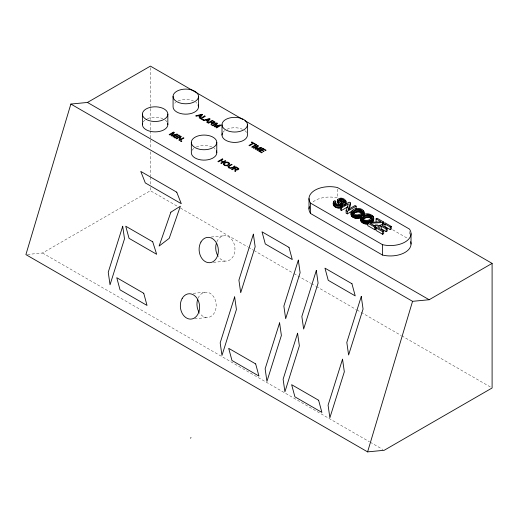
<?xml version="1.0" encoding="UTF-8"?>
<svg xmlns="http://www.w3.org/2000/svg" width="518" height="518" viewBox="0 0 518 518"><rect width="100%" height="100%" fill="white"/><g stroke="black" fill="none" stroke-linecap="round" stroke-linejoin="round"><path stroke-width="0.39" stroke-dasharray="2.59 1.94" d="M27.48 254.455L42.502 253.011L150.401 190.715L177.713 206.481M211.189 237.017L223.841 235.8M213.403 262.341L226.839 261.053M193.214 293.35L205.07 292.21M194.632 318.751L208.074 317.456M375.136 224.657L379.053 224.404M392.709 229.798L407.375 238.267M180.51 208.094L247.733 246.905M248.433 247.306L253.334 250.136M254.034 250.544L293.246 273.18M293.946 273.588L310.748 283.288M311.447 283.689L315.65 286.117M316.349 286.519L356.261 309.563M356.96 309.971L360.463 311.991M361.163 312.393L401.074 335.437M401.774 335.839L490.701 387.179M42.502 253.011L369.489 441.796M370.195 442.204L382.796 449.482M409.473 231.488L409.473 235.483M337.535 189.154L337.535 197.941A20.662 11.933 0 0 0 312.49 202.344M150.401 67.735L150.401 119.516M150.401 122.753L150.401 130.031M150.401 130.84L150.401 148.64M150.401 151.878L150.401 176.152M150.401 176.962L150.401 184.24M150.401 187.477L150.401 190.715M222.772 132.569A12.717 7.343 0 0 1 224.637 130.614M226.981 129.254A12.717 7.343 0 0 1 242.463 129.254M244.813 130.614A12.717 7.343 0 0 1 246.672 132.569M192.107 150.278A12.717 7.343 0 0 1 193.972 148.316M196.316 146.963A12.717 7.343 0 0 1 211.797 146.963M214.148 148.316A12.717 7.343 0 0 1 215.074 149.113M174.773 103.16A12.717 7.343 0 0 1 175.699 102.357M178.05 101.004A12.717 7.343 0 0 1 193.531 101.004M195.875 102.357A12.717 7.343 0 0 1 196.801 103.16M143.175 122.021A12.717 7.343 0 0 1 145.034 120.066M147.384 118.706A12.717 7.343 0 0 1 162.866 118.706M165.21 120.066A12.717 7.343 0 0 1 167.074 122.021M216.874 241.77A12.717 9.602 84.5 0 1 230.84 238.409A12.717 9.602 84.5 0 1 232.608 257.265A12.717 9.602 84.5 0 1 218.259 256.514M198.109 298.174A12.717 9.602 84.5 0 1 212.069 294.82A12.717 9.602 84.5 0 1 213.837 313.675A12.717 9.602 84.5 0 1 199.488 312.924"/><path stroke-width="0.78" d="M342.139 203.95L340.462 205.225L340.462 207.822C336.862 208.929 331.727 206.196 333.45 201.826L334.557 200.628L335.755 201.211L335.01 202.48C335.845 204.286 339.141 205.529 340.507 203.736L337.937 200.511L337.82 199.495C340.585 196.18 347.869 199.352 345.797 204.053L344.839 205.109L343.628 204.506L343.628 201.91C345.843 199.993 340.76 198.018 339.465 199.585L339.672 200.466L342.165 203.393L342.139 206.546L342.165 203.393M345.797 204.053L345.843 200.861M333.385 205.096L333.45 201.826M339.096 204.416L337.937 203.108L338.105 201.651M363.908 211.512L363.843 215.009C366.271 207.511 354.04 206.332 351.308 211.726C349.093 217.709 357.064 219.781 361.091 217.489M373.517 217.061L373.245 218.415L371.995 219.69L371.995 222.287C377.998 216.595 367.605 210.968 362.827 215.261C357.193 218.881 363.196 225.874 368.434 223.75M351.21 214.776L351.521 213.876M360.819 220.318L361.091 214.892L362.904 213.733L363.843 212.419M352.752 212.367C354.163 208.994 360.101 208.061 362.276 211.202L362.36 211.862C360.923 215.261 354.021 216.317 352.752 212.367L352.752 213.669M362.354 217.916C363.772 214.543 369.71 213.61 371.885 216.744L371.969 217.411C370.532 220.804 363.63 221.859 362.354 217.916L362.354 219.211M242.832 119.477L150.401 66.116L87.458 102.454L70.862 104.053L25.9 254.61L367.599 451.884L384.194 450.284L492.1 387.988L492.1 263.39L244.93 120.688M367.599 451.884L412.555 301.327L429.157 299.734L492.1 263.39M347.714 206.883L341.459 210.489L340.339 209.842L340.339 207.245L349.177 202.143L350.382 202.836L348.083 209.525L355.024 205.516L356.144 206.164L356.144 208.76M348.847 209.894L350.382 205.432L350.382 202.836M352.745 210.722L347.306 213.863L346.102 213.17L346.102 210.573L348.407 203.885L341.459 207.893L340.339 207.245M344.839 205.109L344.839 202.512L345.797 201.457M333.45 204.422L333.845 201.191M361.862 210.573L361.862 213.17C359.375 211.033 355.413 211.784 353.192 213.966L353.192 211.37M371.471 216.123L371.471 218.719C368.978 216.582 365.015 217.327 362.801 219.509L362.801 216.912M190.41 438.118L191.012 437.678M360.819 217.728C361.985 222.241 368.822 222.041 371.995 219.69M346.102 210.573L347.306 211.266L356.144 206.164M383.462 223.886L383.462 221.937L382.42 222.539L370.169 223.264L375.809 226.521L375.809 229.118L374.767 229.72L367.78 225.686L367.78 223.09L368.861 222.462L381.021 221.73L376.087 218.881L376.087 221.477M376.087 218.881L377.13 218.279L383.462 221.937M367.78 223.09L374.767 227.124L375.809 226.521M376.055 227.868L384.893 222.759L391.284 226.45L391.284 229.047L390.242 229.649L385.023 226.638L385.023 224.041L382.31 225.602L387.205 228.425L387.205 231.022L386.169 231.624L381.274 228.801L381.274 226.204L378.263 227.939L383.696 231.073L383.696 233.67L382.653 234.272L376.055 230.465L376.055 227.868L382.653 231.675L383.696 231.073M381.274 226.204L386.169 229.027L387.205 228.425M385.023 224.041L390.242 227.052L391.284 226.45M351.21 212.179C352.091 216.226 357.97 216.401 361.091 214.892M333.385 202.499C334.557 204.986 337.93 205.899 340.462 205.225M373.705 225.667L380.834 225.233M343.175 199.689L343.175 202.285L340.443 201.657L340.443 199.061M343.628 201.91L344.839 202.512M310.56 203.134L382.498 244.664A20.662 11.933 0 0 0 404.979 242.068A20.662 11.933 0 0 0 409.473 229.092L337.535 187.561A20.662 11.933 0 0 0 315.054 190.151A20.662 11.933 0 0 0 310.56 203.134L310.56 213.513L382.498 255.05A20.662 11.933 0 0 0 403.477 253.237A20.662 11.933 0 0 0 410.638 241.712M87.458 102.454L429.157 299.734M70.862 104.053L412.555 301.327M373.122 218.764L373.543 220.105M342.165 205.989L341.899 202.771M363.908 214.109L363.934 214.562M411.027 233.65L411.027 244.03M390.242 227.052L390.242 229.649M386.169 229.027L386.169 231.624M382.653 231.675L382.653 234.272M382.42 222.539L382.42 224.488M382.498 244.664L382.498 255.05M374.767 227.124L374.767 229.72M373.374 216.608L373.452 220.558M373.245 218.415L373.245 221.011M372.928 218.855L372.928 221.451M372.772 215.753L372.772 217.048M372.513 219.282L372.513 221.879M371.885 216.744L371.885 218.046M371.387 220.079L371.387 222.675M370.752 215.579L370.752 218.175M370.694 220.441L370.694 222.384M370.098 215.261L370.098 217.858M369.975 220.739L369.975 222.688M369.379 215.035L369.379 217.631M369.224 220.979L369.224 222.274M368.602 214.892L368.602 217.489M368.434 221.16L368.434 223.103M367.761 214.84L367.761 217.43M367.638 221.27L367.638 223.867M366.873 214.899L366.873 217.495M366.848 221.315L366.848 223.912M366.064 221.29L366.064 223.886M365.948 215.106L365.948 217.702M365.294 221.199L365.294 223.795M364.996 215.462L364.996 218.059M364.542 221.044L364.542 223.64M364.018 215.967L364.018 218.564M363.85 220.836L363.85 223.433M363.636 212.866L363.636 215.462M363.519 210.619L363.519 211.92M363.319 213.312L363.319 215.255M363.312 216.433L363.312 219.03M363.196 220.577L363.196 223.174M362.904 213.733L362.904 215.682M362.6 220.273L362.6 222.869M362.483 217.411L362.483 219.354M362.393 214.141L362.393 215.443M362.276 211.202L362.276 213.144M362.03 219.897L362.03 222.494M361.778 214.536L361.778 216.479M361.564 219.502L361.564 222.099M361.214 219.082L361.214 221.678M361.143 210.03L361.143 212.626M360.968 218.635L360.968 221.231M360.916 217.275L360.839 220.778M360.489 209.719L360.489 212.315M360.366 215.19L360.366 217.787M359.777 209.486L359.777 212.082M359.615 215.43L359.615 218.026M358.993 209.343L358.993 211.94M358.832 215.611L358.832 218.207M358.152 209.291L358.152 211.888M358.029 215.728L358.029 218.324M357.265 209.35L357.265 211.946M357.239 215.773L357.239 218.363M356.455 215.747L356.455 218.343M356.345 209.563L356.345 212.153M355.685 215.65L355.685 218.246M355.393 209.919L355.393 212.509M354.94 215.494L354.94 218.091M354.409 210.418L354.409 213.015M354.241 215.287L354.241 217.884M353.703 210.884L353.703 213.481M353.593 215.035L353.593 217.631M352.991 214.724L352.991 217.32M352.875 211.862L352.875 213.811M352.421 214.355L352.421 216.951M351.962 213.953L351.962 216.55M351.605 213.533L351.605 216.129M351.359 213.092L351.359 215.682M351.308 211.726L351.23 215.229M347.306 211.266L347.306 213.863M345.448 202.014L345.448 204.61M344.179 200.55L344.179 202.499M343.958 200.272L343.958 202.214M342.158 199.216L342.158 201.813M341.828 204.448L341.828 207.045M341.686 199.087L341.686 201.683M341.459 207.893L341.459 210.489M341.239 199.022L341.239 201.619M341.245 204.888L341.245 206.837M340.235 202.972L340.235 204.273M339.814 199.281L339.814 201.23M339.517 205.426L339.517 208.022M339.465 199.585L339.465 200.88M338.468 205.458L338.468 208.055M338.338 201.055L338.338 203.652M337.937 200.511L337.937 203.108M337.82 199.495L337.755 202.577M337.38 205.316L337.38 207.912M336.318 204.999L336.318 207.595M335.755 201.211L335.755 203.807M335.282 201.631L335.282 203.58M335.334 204.532L335.334 207.129M335.029 202.046L335.029 203.347M334.317 203.846L334.317 206.442M333.67 203.166L333.67 205.763M309.006 198.575L309.006 208.955M247.442 124.696A12.717 7.343 0 0 1 228.367 131.054A12.717 7.343 0 0 1 228.367 118.337A12.717 7.343 0 0 1 247.442 124.696L247.442 135.081A12.717 7.343 0 0 1 233.061 142.359A12.717 7.343 0 0 1 222.442 133.184M222.008 124.696L222.008 135.081M216.777 142.405A12.717 7.343 0 0 1 197.701 148.763A12.717 7.343 0 0 1 197.701 136.046A12.717 7.343 0 0 1 216.777 142.405L216.777 152.784M198.504 96.445A12.717 7.343 0 0 1 179.429 102.804A12.717 7.343 0 0 1 179.429 90.087A12.717 7.343 0 0 1 198.504 96.445L198.504 106.831M191.343 142.405L191.343 152.784A12.717 7.343 0 0 0 205.717 160.062A12.717 7.343 0 0 0 216.343 150.887M173.07 96.445L173.07 106.831A12.717 7.343 0 0 0 187.451 114.109A12.717 7.343 0 0 0 198.07 104.927M167.838 114.148L167.838 124.534M142.405 114.148L142.405 124.534M310.56 213.513A20.662 11.933 0 0 1 309.408 206.637M167.644 123.258A12.717 7.343 0 0 1 155.122 131.876A12.717 7.343 0 0 1 142.599 123.258M217.851 255.86A12.717 9.602 84.5 0 1 216.349 243.233M199.08 312.27A12.717 9.602 84.5 0 1 197.578 299.644M212.302 123.381L211.765 125.142L211.027 124.715L211.545 122.908L210.418 122.099L208.45 123.232L207.867 122.889L212.289 120.338L215.028 122.06L215.099 122.585L214.368 123.193A1.535 0.887 0 0 1 213.196 123.342L212.166 123.051L212.302 123.381M236.033 169.904L235.496 171.665L234.758 171.238L235.282 169.431L234.149 168.615L232.181 169.749L231.598 169.412L236.02 166.861L238.759 168.583L238.83 169.108L238.105 169.716A1.535 0.887 0 0 1 236.927 169.865L235.897 169.574L236.033 169.904M229.655 163.843L228.58 165.125L226.709 165.721A2.571 1.483 0 0 1 225.531 165.682A3.089 1.781 0 0 1 224.488 165.378L223.375 164.4L223.795 163.079A4.254 2.46 0 0 1 225.427 162.231A2.83 1.632 0 0 1 227.208 162.089A2.739 1.58 0 0 1 228.276 162.348L229.273 162.963A2.868 1.658 0 0 1 229.649 163.617L229.655 163.843M227.972 166.666C228.82 169.762 233.579 167.884 235.036 166.291L234.453 165.954C231.954 169.703 224.786 167.016 232.142 164.627L231.559 164.284L227.972 166.666M214.303 122.3L213.196 122.895L210.923 121.801L212.386 120.959L214.303 122.3M238.034 168.823L236.927 169.418L234.654 168.324L236.117 167.482L238.034 168.823M122.701 226.269L108.243 272.228L110.036 284.803L124.495 238.85L122.701 226.269M253.367 234.181L238.908 280.134L240.702 292.715L255.16 246.756L253.367 234.181M234.635 296.911L220.176 342.871L221.969 355.445L236.428 309.492L234.635 296.911M298.323 260.14L283.87 306.093L285.664 318.674L300.116 272.714L298.323 260.14M279.591 322.869L265.138 368.822L266.932 381.403L281.384 335.45L279.591 322.869M316.31 270.519L301.852 316.479L303.645 329.053L318.104 283.1L316.31 270.519M297.578 333.249L283.119 379.208L284.913 391.789L299.372 345.83L297.578 333.249M361.266 296.477L346.814 342.437L348.608 355.011L363.066 309.058L361.266 296.477M342.534 359.207L328.082 405.167L329.875 417.748L344.328 371.788L342.534 359.207M181.054 136.37L179.908 139.711L183.378 137.71L183.935 138.034L179.513 140.585L178.917 140.236L180.07 136.894L176.593 138.895L176.036 138.571L180.452 136.02L181.054 136.37M170.869 212.179L159.11 246.069L169.205 238.338L180.361 206.203L170.869 212.179M202.447 114.659L199.838 118.253L199.171 117.871L199.993 116.803L198.148 115.734L196.322 116.226L195.7 115.87L201.819 114.297L202.447 114.659M210.004 119.023L207.388 122.617L206.727 122.235L207.55 121.16L205.698 120.092L203.872 120.584L203.257 120.228L209.369 118.654L210.004 119.023M201.055 115.449L200.291 116.421L198.789 115.553L201.657 114.737L201.055 115.449M208.605 119.807L207.841 120.785L206.345 119.917L209.207 119.101L208.605 119.807M173.491 132.757L171.005 135.671L171.529 135.975L176.515 134.583L172.818 136.72L173.381 137.043L177.804 134.492L177.014 134.032L171.937 135.476L174.462 132.563L173.582 132.051L169.159 134.609L169.723 134.933L173.491 132.757M216.628 123.601L214.141 126.515L214.672 126.819L219.658 125.427L215.954 127.564L216.518 127.888L220.94 125.337L220.15 124.883L215.074 126.321L217.599 123.407L216.718 122.902L212.302 125.453L212.866 125.777L216.628 123.601M257.634 146.108L255.147 149.016L255.672 149.32L260.658 147.928L256.96 150.065L257.524 150.388L261.946 147.837L261.156 147.384L256.08 148.821L258.605 145.908L257.724 145.403L253.302 147.954L253.872 148.278L257.634 146.108M228.742 164.128C227.674 165.423 225.084 165.87 224.093 164.29A2.117 1.224 0 0 1 224.288 163.546L226.321 162.535L228.626 163.144A1.981 1.146 0 0 1 228.742 164.128M204.701 115.961L200.278 118.512L203.043 120.105L203.568 119.807L201.385 118.551L205.283 116.297L204.701 115.961M178.846 135.094L174.424 137.646L175.006 137.982L179.429 135.431L178.846 135.094M181.203 140.844L180.581 141.2L181.203 141.556L181.818 141.2L181.203 140.844M222.306 158.942L217.884 161.493L218.466 161.836L220.551 160.632L222.85 161.959L220.765 163.164L221.354 163.5L225.77 160.949L225.188 160.606L223.375 161.655L221.076 160.327L222.889 159.279L222.306 158.942M251.923 142.049L251.405 142.353L252.862 143.195L248.957 145.441L249.546 145.785L253.444 143.531L254.908 144.373L255.426 144.075L251.923 142.049M256.125 144.477L251.709 147.028L252.292 147.371L256.714 144.813L256.125 144.477M262.898 148.388L258.482 150.939L261.778 152.842L262.302 152.545L259.583 150.978L261.091 150.11L263.539 151.521L264.057 151.224L261.609 149.812L262.963 149.029L265.572 150.537L266.097 150.233L262.898 148.388M288.992 247.39L262.017 231.818L265.294 243.965L292.269 259.544L288.992 247.39M351.936 283.728L324.961 268.156L328.237 280.309L355.212 295.882L351.936 283.728M176.742 192.184L140.773 171.419L145.305 182.925L181.274 203.691L176.742 192.184M152.713 241.789L125.738 226.217L129.053 238.351L156.656 254.286L152.713 241.789M143.739 293.272L116.764 277.7L120.04 289.853L147.015 305.426L143.739 293.272M255.672 363.914L228.697 348.342L231.973 360.496L258.948 376.068L255.672 363.914M318.615 400.259L291.64 384.686L294.917 396.833L321.892 412.412L318.615 400.259M146.128 119.341A12.717 7.343 0 0 0 167.405 116.051A12.717 7.343 0 0 0 151.832 107.058A12.717 7.343 0 0 0 146.128 119.341M200.952 242.01A12.717 9.602 84.5 0 0 207.724 262.555A12.717 9.602 84.5 0 0 217.541 245.506A12.717 9.602 84.5 0 0 200.952 242.01M182.181 298.42A12.717 9.602 84.5 0 0 188.96 318.959A12.717 9.602 84.5 0 0 198.776 301.91A12.717 9.602 84.5 0 0 182.181 298.42"/></g></svg>
